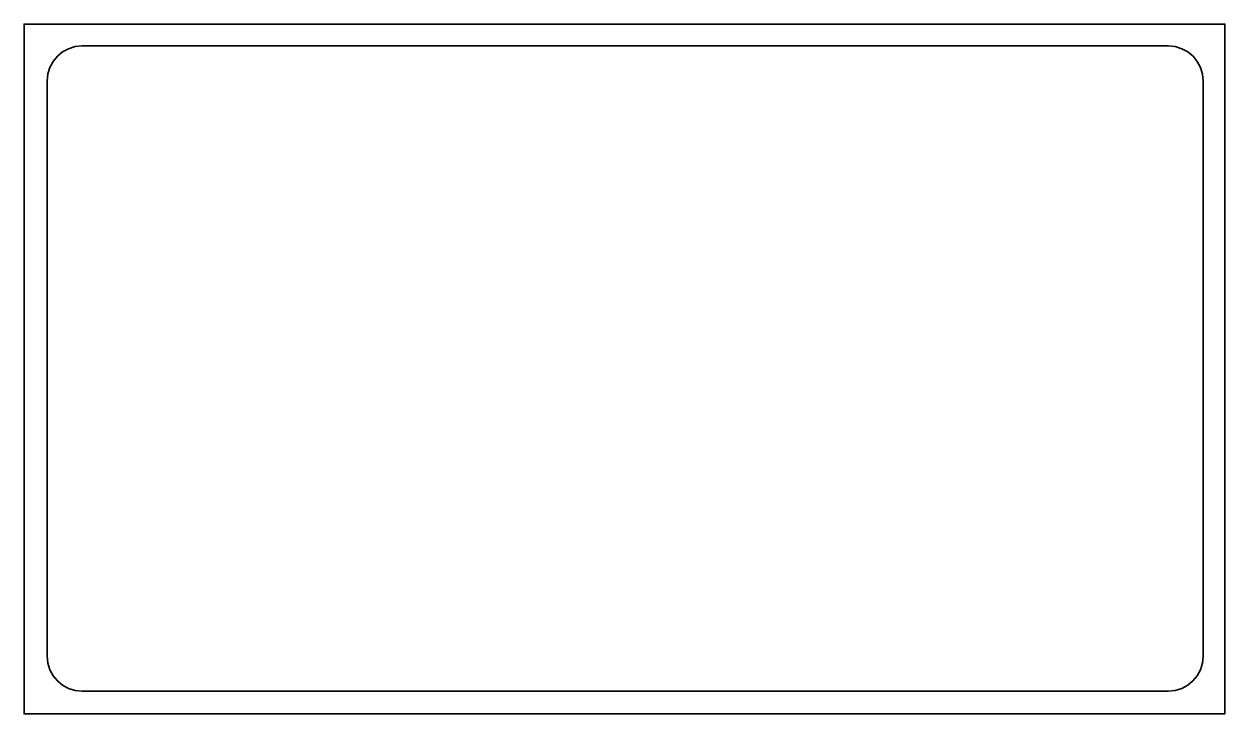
# Model space of a CAD drawing. Header units: millimetres. Extents: x -164 to 374, y -6 to 303.
import ezdxf

# ---------------------------------------------------------------- set-up
doc = ezdxf.new("R2010")
doc.units = ezdxf.units.MM
doc.header["$MEASUREMENT"] = 0
doc.layers.get('0').update_dxf_attribs({"lineweight": 0})
doc.layers.add('Safety', color=7, linetype='Continuous', lineweight=0)

msp = doc.modelspace()

# ---------------------------------------------------------------- linework, layer by layer
at = {"color": 1, "lineweight": 35, "true_color": 0xff0000}
msp.add_lwpolyline([(364.3, 277.44), (363.98, 280.61), (363.06, 283.57), (361.61, 286.25), (359.68, 288.58), (357.34, 290.5), (354.65, 291.96), (351.69, 292.87), (348.5, 293.2), (348.5, 293.2), (348.5, 293.2), (348.5, 293.2), (348.49, 293.2), (348.49, 293.2), (348.49, 293.2), (348.49, 293.2), (348.49, 293.2), (287.69, 293.2), (226.9, 293.2), (166.1, 293.2), (105.3, 293.2), (44.51, 293.2), (-16.29, 293.2), (-77.08, 293.2), (-137.88, 293.2), (-141.07, 292.88), (-144.03, 291.96), (-146.72, 290.51), (-149.06, 288.59), (-150.99, 286.26), (-152.45, 283.58), (-153.37, 280.63), (-153.7, 277.45), (-153.7, 277.45), (-153.7, 277.45), (-153.7, 277.45), (-153.7, 277.44), (-153.7, 277.44), (-153.7, 277.44), (-153.7, 277.44), (-153.7, 277.44), (-153.7, 245.25), (-153.7, 213.07), (-153.7, 180.88), (-153.7, 148.7), (-153.7, 116.51), (-153.7, 84.32), (-153.7, 52.14), (-153.7, 19.95), (-153.38, 16.78), (-152.46, 13.82), (-151, 11.15), (-149.07, 8.81), (-146.73, 6.89), (-144.05, 5.44), (-141.08, 4.52), (-137.89, 4.2), (-137.89, 4.2), (-137.89, 4.2), (-137.89, 4.2), (-137.89, 4.2), (-137.88, 4.2), (-137.88, 4.2), (-137.88, 4.2), (-137.88, 4.2), (-77.08, 4.2), (-16.29, 4.2), (44.51, 4.2), (105.3, 4.2), (166.1, 4.2), (226.9, 4.2), (287.69, 4.2), (348.49, 4.2), (351.67, 4.51), (354.64, 5.43), (357.33, 6.88), (359.67, 8.8), (361.6, 11.13), (363.06, 13.81), (363.98, 16.77), (364.3, 19.94), (364.3, 19.94), (364.3, 19.94), (364.3, 19.95), (364.3, 19.95), (364.3, 19.95), (364.3, 19.95), (364.3, 19.95), (364.3, 19.95), (364.3, 52.14), (364.3, 84.32), (364.3, 116.51), (364.3, 148.7), (364.3, 180.88), (364.3, 213.07), (364.3, 245.25)], close=True, dxfattribs=at)
at = {"layer": 'Safety', "color": 1, "lineweight": 35, "true_color": 0xff0000}
msp.add_lwpolyline([(374, -6), (-164, -6), (-164, 303), (374, 303)], close=True, dxfattribs=at)

doc.saveas('drawing.dxf')
